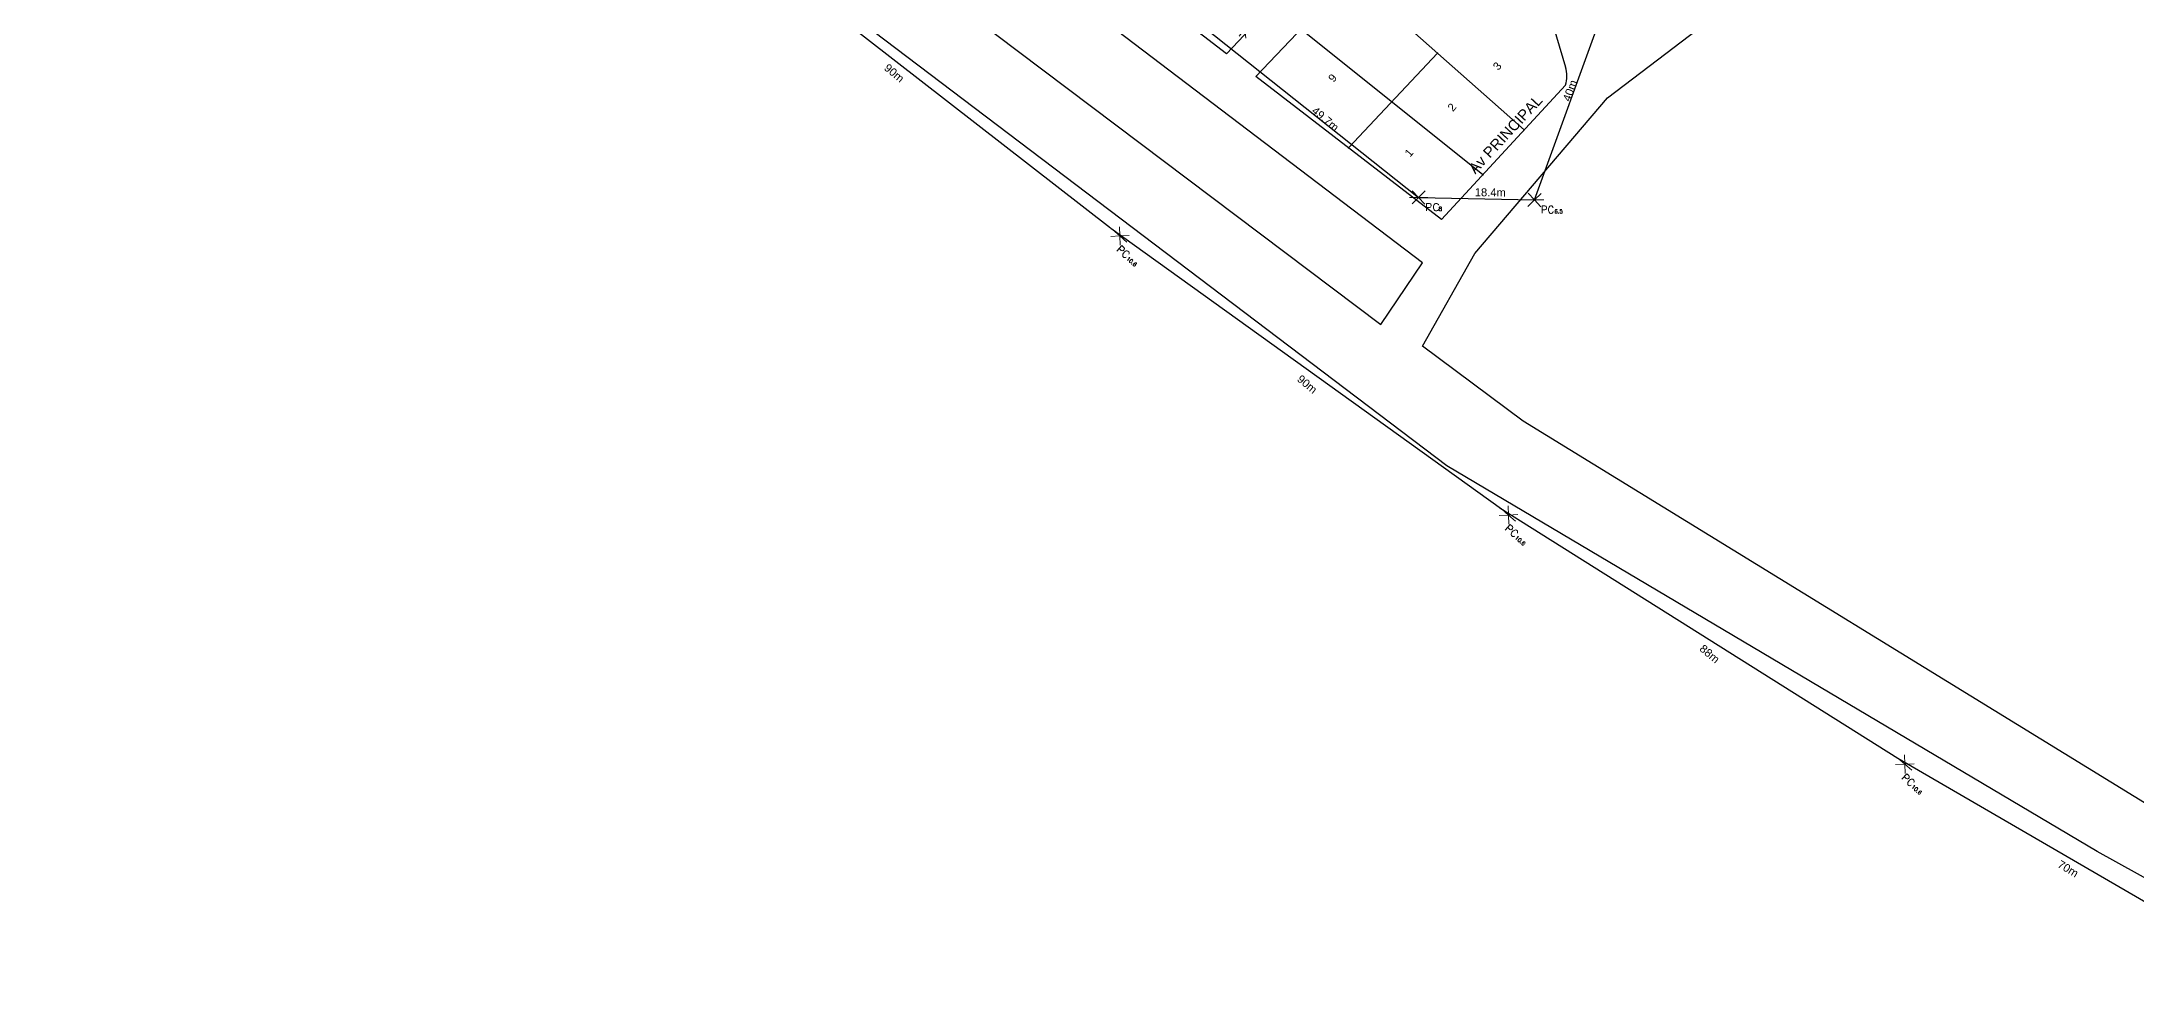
# Model space of a CAD drawing. Header units: millimetres. Extents: x 1987 to 2854, y 2008 to 2698.
# Drawn here: x 2002.1 to 2394.8, y 2112.5 to 2289.3 of the extents above; entities that cross this region are included whole.
import ezdxf

# ---------------------------------------------------------------- set-up
doc = ezdxf.new("R2010")
doc.units = ezdxf.units.MM
doc.header["$PDSIZE"] = 1
for name, color, linetype, lineweight in [('_ADDRESSDIBUJO', 7, 'Continuous', 0), ('_POLEPED', 7, 'Continuous', 0), ('_STRANDDISTANCE', 3, 'Continuous', 0), ('_STREET', 5, 'Continuous', 0)]:
    doc.layers.add(name, color=color, linetype=linetype, lineweight=lineweight)
doc.layers.add('_LOTLINE', color=252, linetype='Continuous')
doc.layers.add('_STRAND', color=3, linetype='Continuous')
doc.styles.add('ROMANS', font='romans.shx', dxfattribs={"height": 0.2})
doc.styles.get("Standard").update_dxf_attribs({"font": 'arial.ttf'})
doc.styles.add('StrandDistance0', font='ENGINEERING.shx', dxfattribs={"height": 1.5})
doc.styles.add('Style-romans', font='romans.shx')

# ---------------------------------------------------------------- blocks, each defined once
blk = doc.blocks.new('*U38')
at = {"layer": '_POLEPED', "linetype": 'Continuous'}
blk.add_line((206328.6, 1519837.21), (206328.59, 1519835.82), dxfattribs=at)
at = {"layer": '_POLEPED', "linetype": 'Continuous', "flags": 128}
blk.add_lwpolyline([(206328.6, 1519837.21), (206329.19, 1519837.21), (206329.39, 1519837.14), (206329.46, 1519837.07), (206329.52, 1519836.94), (206329.52, 1519836.74), (206329.46, 1519836.61), (206329.39, 1519836.54), (206329.19, 1519836.48), (206328.59, 1519836.48)], dxfattribs=at)
blk = doc.blocks.new('PC8_E')
at = {"layer": '_POLEPED', "color": 1}
for p, q in [((-1.74, 0), (0, 0)), ((-1.24, -1.22), (0, 0)), ((-1.19, 1.27), (0, 0)), ((0, 0), (1.24, 1.22)), ((0, 0), (1.74, 0)), ((0, 0), (1.19, -1.27))]:
    blk.add_line(p, q, dxfattribs=at)
at = {"layer": '_POLEPED', "linetype": 'Continuous', "flags": 128}
for points in [[(3.77, -1.47), (3.71, -1.34), (3.57, -1.2), (3.44, -1.13), (3.18, -1.13), (3.04, -1.2), (2.91, -1.33), (2.84, -1.46), (2.78, -1.66), (2.77, -1.99), (2.84, -2.19), (2.9, -2.32), (3.04, -2.46), (3.17, -2.52), (3.43, -2.53), (3.57, -2.46), (3.7, -2.33), (3.77, -2.2)], [(4, -1.78), (3.9, -1.81), (3.86, -1.88), (3.86, -1.95), (3.9, -2.02), (3.97, -2.06), (4.11, -2.09), (4.21, -2.13), (4.28, -2.2), (4.31, -2.27), (4.31, -2.37), (4.28, -2.44), (4.24, -2.48), (4.14, -2.51), (4, -2.51), (3.89, -2.47), (3.86, -2.44), (3.82, -2.37), (3.83, -2.26), (3.86, -2.19), (3.93, -2.13), (4.04, -2.09), (4.18, -2.06), (4.25, -2.02), (4.28, -1.95), (4.28, -1.88), (4.25, -1.81), (4.14, -1.78), (4, -1.78)]]:
    blk.add_lwpolyline(points, dxfattribs=at)
at = {"layer": '_POLEPED', "linetype": 'Continuous'}
blk.add_blockref('*U38', (-206327.14, -1519838.33), dxfattribs=at)
blk = doc.blocks.new('PC6.5')
at = {"layer": '_POLEPED', "color": 1}
for p, q in [((-1.74, 0), (0, 0)), ((-1.24, -1.22), (0, 0)), ((-1.19, 1.27), (0, 0)), ((0, 0), (1.24, 1.22)), ((0, 0), (1.74, 0)), ((0, 0), (1.19, -1.27))]:
    blk.add_line(p, q, dxfattribs=at)
at = {"layer": '_POLEPED', "linetype": 'Continuous', "attachment_point": 7, "rotation": 359.6478, "line_spacing_factor": 0.72, "style": 'StrandDistance0'}
for s, insert, char_height in [('\\Fromans;PC', (1.18, -2.51), 1.3914), ('\\Fromans;6.5', (3.72, -2.51), 0.7317)]:
    blk.add_mtext(s, dxfattribs=dict(at, insert=insert, char_height=char_height))
blk = doc.blocks.new('PC10.6')
at = {"layer": '_POLEPED', "color": 1}
for p, q in [((-1.74, 0), (0, 0)), ((-1.19, 1.26), (0, 0)), ((0, 0), (1.24, 1.22)), ((0, 0), (1.74, 0)), ((0, 0), (1.19, -1.26)), ((-1.24, -1.22), (0, 0))]:
    blk.add_line(p, q, dxfattribs=at)
at = {"layer": '_POLEPED', "linetype": 'Continuous'}
for s, height, style, p in [('PC', 1.391, 'ROMANS', (1.19, -2.51)), ('10.6', 0.732, 'Style-romans', (3.73, -2.5))]:
    blk.add_text(s, height=height, rotation=359.8092, dxfattribs=dict(at, style=style)).set_placement(p)

msp = doc.modelspace()

# ---------------------------------------------------------------- linework, layer by layer
at = {"layer": '_LOTLINE'}
for p, q in [((2008.94, 2420.29), (2253.13, 2236.31)), ((2265.52, 2209.83), (2002.1, 2409.3)), ((2260.95, 2247.83), (2059.59, 2400.94)), ((2224.21, 2287.04), (2271.92, 2337.65)), ((2274.34, 2329.55), (2229.71, 2282.8)), ((2274.34, 2329.55), (2287.77, 2284.55)), ((2224.21, 2287.04), (2190.38, 2313.11)), ((2280.01, 2272.75), (2247.56, 2301.5)), ((2295.62, 2278.78), (2320.49, 2297.68)), ((2272.25, 2264.37), (2238.14, 2291.64)), ((2247.1, 2269.39), (2263.79, 2287.13)), ((2264.49, 2255.98), (2229.71, 2282.8)), ((2287.77, 2281.14), (2264.49, 2255.98)), ((2270.74, 2249.59), (2295.62, 2278.78)), ((2280.22, 2259.64), (2280.22, 2259.64)), ((2253.13, 2236.31), (2260.95, 2247.83)), ((2260.94, 2232.21), (2270.74, 2249.59)), ((2279.85, 2218.2), (2260.94, 2232.21)), ((2451.85, 2112.47), (2279.85, 2218.2)), ((2387.45, 2137.49), (2265.52, 2209.83)), ((2405.07, 2127.71), (2387.45, 2137.49))]:
    msp.add_line(p, q, dxfattribs=at)
msp.add_arc((2282.06, 2282.85), 5.97, 343.3754, 16.6246, dxfattribs=at)
for p in [(2263.79, 2287.13), (2280.01, 2272.75), (2247.1, 2269.39), (2272.25, 2264.37)]:
    msp.add_point(p, dxfattribs=at)
at = {"layer": '_STRAND'}
for p, q in [((2131.4, 2309.61), (2202.45, 2254.38)), ((2281.96, 2259.64), (2295.25, 2296.27)), ((2219.86, 2292.14), (2260.23, 2260.1)), ((2260.23, 2260.1), (2281.96, 2259.64)), ((2202.49, 2254.35), (2275.77, 2201.72)), ((2275.48, 2201.93), (2350.11, 2155.03)), ((2350.11, 2155.03), (2410.01, 2120.19))]:
    msp.add_line(p, q, dxfattribs=at)

# ---------------------------------------------------------------- block references
at = {"layer": '_POLEPED'}
for name, p, rotation in [('PC6.5', (2227.67, 2291.71), 51.42050316159923), ('PC10.6', (2204.23, 2252.88), 318.5402962928324), ('PC10.6', (2277.08, 2200.57), 318.5402962928324), ('PC10.6', (2351.41, 2153.88), 318.5402962928324)]:
    msp.add_blockref(name, p, dxfattribs=dict(at, rotation=rotation))
for name, p in [('PC8_E', (2260.23, 2260.1)), ('PC6.5', (2281.96, 2259.64))]:
    msp.add_blockref(name, p, dxfattribs=at)

# ---------------------------------------------------------------- texts
at = {"layer": '_ADDRESSDIBUJO'}
for s, p in [('3', (2275.17, 2283.8)), ('9', (2244.29, 2281.58)), ('2', (2266.67, 2276.09)), ('1', (2258.62, 2267.54))]:
    msp.add_text(s, height=1.5, rotation=50, dxfattribs=at).set_placement(p)
at = {"layer": '_STRANDDISTANCE'}
for s, rotation, p in [('90m', 320, (2159.87, 2284.16)), ('40m', 70.0628, (2288.61, 2277.96)), ('49.7m', 320, (2240.04, 2276.12)), ('18.4m', 359.4069, (2270.75, 2260.34)), ('90m', 320, (2237.3, 2225.83)), ('88m', 320, (2312.76, 2175.29)), ('70m', 329.1654, (2379.87, 2134.68))]:
    msp.add_text(s, height=1.5, rotation=rotation, dxfattribs=at).set_placement(p)
at = {"layer": '_STREET'}
msp.add_text('Av PRINCIPAL', height=2, rotation=47.2271, dxfattribs=at).set_placement((2270.85, 2264.37))

doc.saveas('drawing.dxf')
